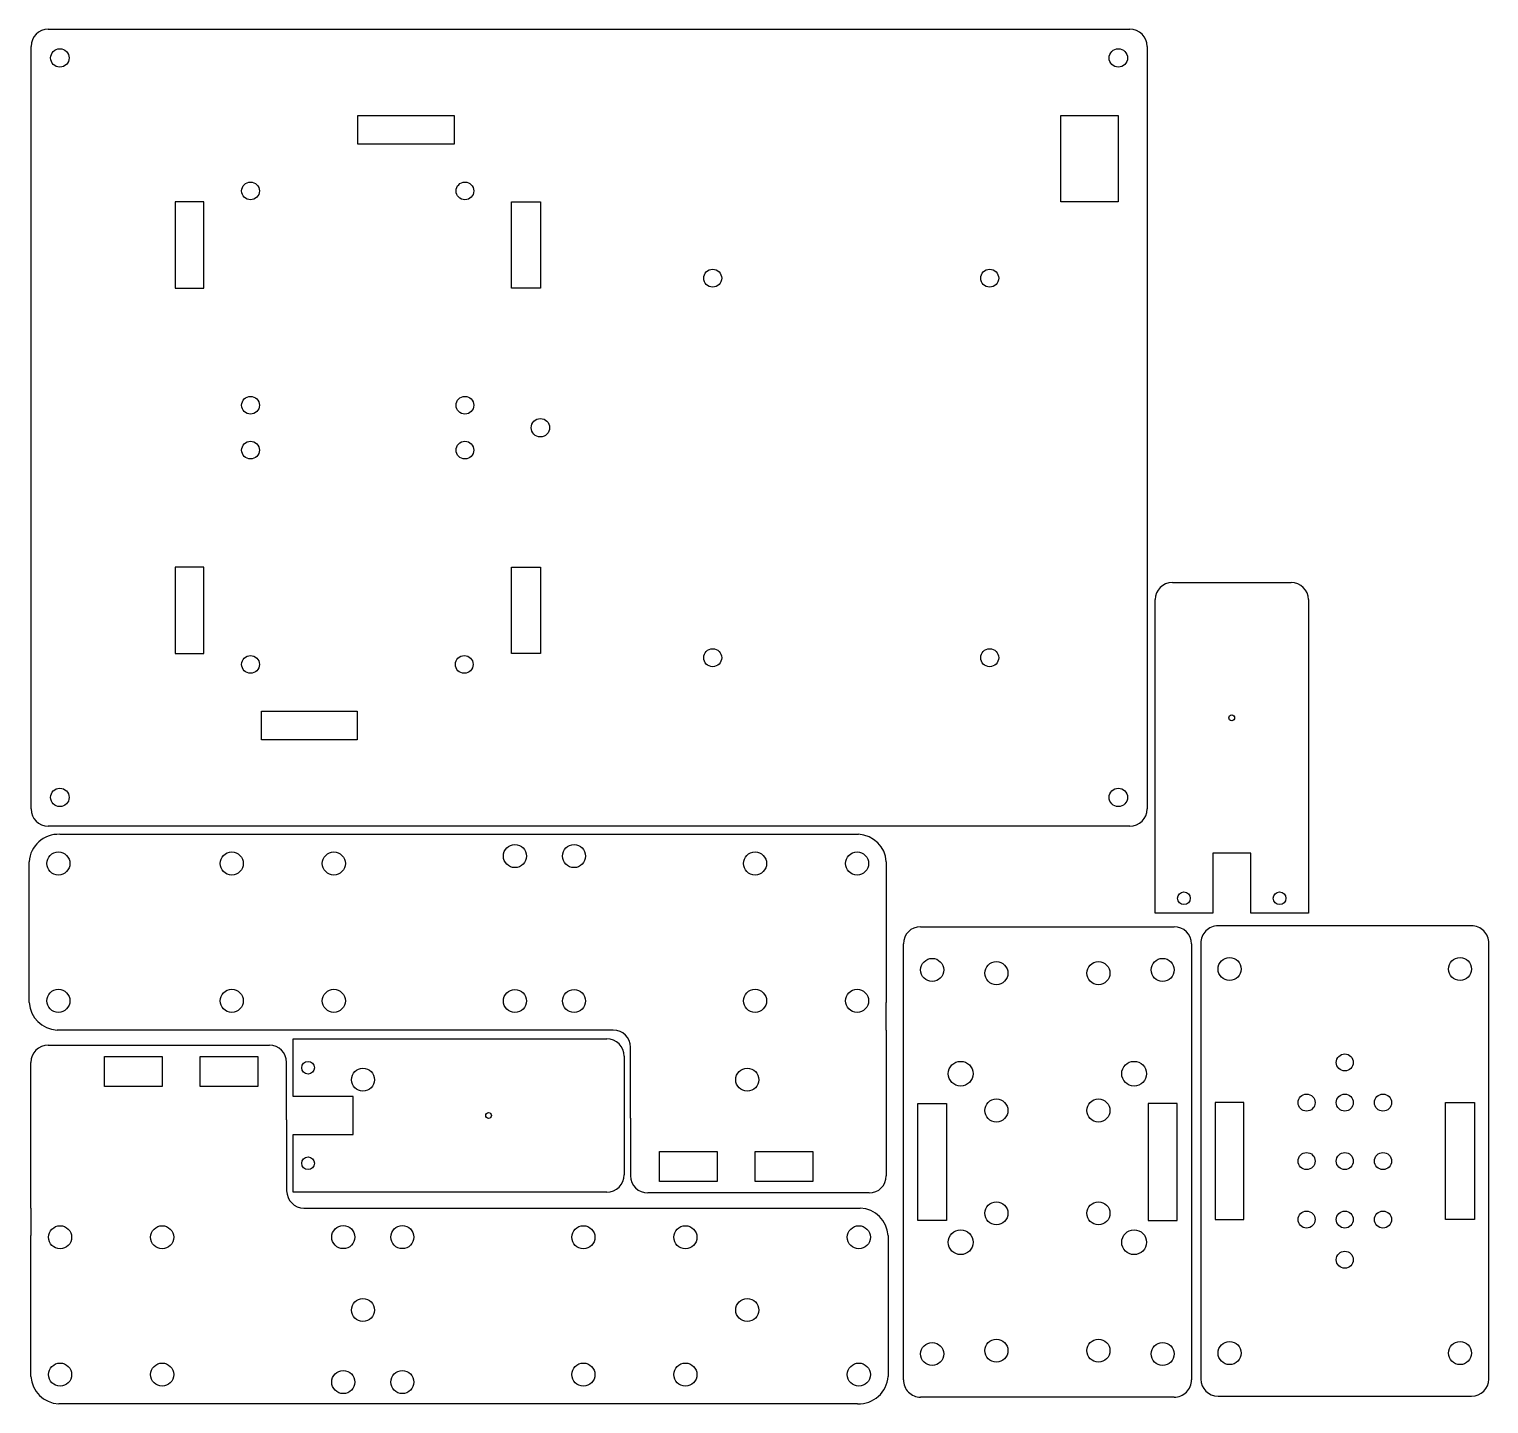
# Model space of a CAD drawing. Header units: inches. Extents: x 0.1 to 25.5, y 0.1 to 24.
import ezdxf

# ---------------------------------------------------------------- set-up
doc = ezdxf.new("R2010")
doc.units = ezdxf.units.IN
doc.header["$MEASUREMENT"] = 0
doc.layers.add('final', color=7, linetype='Continuous')

msp = doc.modelspace()

# ---------------------------------------------------------------- linework, layer by layer
at = {"layer": 'final'}
for p, q in [((15.026, 6.626), (15.026, 7.102)), ((0.178, 5.064), (0.178, 6.063)), ((4.617, 5.064), (4.617, 6.063)), ((10.587, 5.096), (10.587, 4.096)), ((15.026, 5.096), (15.026, 4.096)), ((0.178, 3.534), (0.178, 3.057))]:
    msp.add_line(p, q, dxfattribs=at)
for points in [[(0.48, 24.008), (19.253, 24.008)], [(0.18, 10.465), (0.18, 23.708)], [(19.553, 23.708), (19.553, 10.465)], [(19.991, 14.4), (22.052, 14.4)], [(19.691, 9.697), (19.691, 14.1)], [(22.352, 14.1), (22.352, 9.697)], [(19.253, 10.165), (0.48, 10.165)], [(0.677, 10.025), (14.543, 10.025)], [(20.691, 9.697), (20.691, 8.657), (19.691, 8.657), (19.691, 9.697)], [(21.352, 9.697), (20.691, 9.697)], [(22.352, 9.697), (22.352, 8.657), (21.352, 8.657), (21.352, 9.697)], [(0.148, 7.102), (0.148, 9.548)], [(15.026, 9.548), (15.026, 7.102)], [(15.622, 8.42), (20.022, 8.42)], [(15.622, 8.42), (20.022, 8.42)], [(25.184, 8.435), (20.784, 8.435)], [(15.322, 0.55), (15.322, 8.12)], [(15.322, 0.55), (15.322, 8.12)], [(20.322, 8.12), (20.322, 0.55)], [(20.322, 8.12), (20.322, 0.55)], [(20.484, 8.135), (20.484, 0.565)], [(25.484, 0.565), (25.484, 8.135)], [(10.287, 6.626), (0.631, 6.626)], [(15.026, 6.626), (15.026, 5.096)], [(0.478, 6.363), (4.317, 6.363)], [(5.771, 5.472), (4.731, 5.472), (4.731, 6.472), (5.771, 6.472)], [(5.771, 6.472), (10.174, 6.472)], [(10.474, 6.172), (10.474, 4.111)], [(10.587, 5.096), (10.587, 6.326)], [(5.771, 4.811), (5.771, 5.472)], [(0.178, 3.534), (0.178, 5.064)], [(4.617, 5.064), (4.617, 3.834)], [(5.771, 3.811), (4.731, 3.811), (4.731, 4.811), (5.771, 4.811)], [(10.174, 3.811), (5.771, 3.811)], [(14.726, 3.796), (10.887, 3.796)], [(4.917, 3.534), (14.573, 3.534)], [(0.178, 0.611), (0.178, 3.057)], [(15.056, 3.057), (15.056, 0.611)], [(20.784, 0.265), (25.184, 0.265)], [(14.527, 0.135), (0.661, 0.135)], [(20.022, 0.25), (15.622, 0.25)], [(20.022, 0.25), (15.622, 0.25)]]:
    msp.add_lwpolyline(points, dxfattribs=at)
for points in [[(5.851, 22.508), (7.522, 22.508), (7.522, 22.008), (5.851, 22.008)], [(18.053, 22.508), (19.053, 22.508), (19.053, 21.008), (18.053, 21.008)], [(3.18, 21.008), (2.68, 21.008), (2.68, 19.508), (3.18, 19.508)], [(8.522, 21.008), (9.022, 21.008), (9.022, 19.508), (8.522, 19.508)], [(3.18, 14.665), (2.68, 14.665), (2.68, 13.165), (3.18, 13.165)], [(8.522, 14.665), (9.022, 14.665), (9.022, 13.165), (8.522, 13.165)], [(4.18, 12.165), (5.839, 12.165), (5.839, 11.665), (4.18, 11.665)], [(2.456, 5.643), (1.456, 5.643), (1.456, 6.164), (2.456, 6.164)], [(4.117, 5.643), (3.117, 5.643), (3.117, 6.164), (4.117, 6.164)], [(15.572, 3.32), (15.572, 5.351), (16.072, 5.351), (16.072, 3.32)], [(20.072, 3.32), (20.072, 5.351), (19.572, 5.351), (19.572, 3.32)], [(20.734, 5.365), (20.734, 3.334), (21.234, 3.334), (21.234, 5.365)], [(25.234, 5.365), (25.234, 3.334), (24.734, 3.334), (24.734, 5.365)], [(11.087, 4.517), (12.087, 4.517), (12.087, 3.996), (11.087, 3.996)], [(12.748, 4.517), (13.748, 4.517), (13.748, 3.996), (12.748, 3.996)]]:
    msp.add_lwpolyline(points, close=True, dxfattribs=at)
for centre, radius in [((0.68, 23.508), 0.16), ((19.053, 23.508), 0.16), ((3.99, 21.198), 0.154), ((7.712, 21.198), 0.154), ((12.012, 19.683), 0.156), ((16.82, 19.683), 0.156), ((3.99, 17.476), 0.154), ((7.712, 17.476), 0.154), ((9.022, 17.086), 0.16), ((3.99, 16.697), 0.154), ((7.712, 16.697), 0.154), ((12.012, 13.092), 0.156), ((16.82, 13.092), 0.156), ((3.99, 12.975), 0.154), ((7.7, 12.975), 0.154), ((21.021, 12.048), 0.05), ((0.68, 10.665), 0.16), ((19.053, 10.665), 0.16), ((0.655, 9.518), 0.2), ((0.655, 9.518), 0.2), ((3.665, 9.518), 0.2), ((5.436, 9.518), 0.2), ((8.579, 9.647), 0.2), ((9.605, 9.647), 0.2), ((12.748, 9.518), 0.2), ((14.519, 9.518), 0.2), ((20.191, 8.915), 0.11), ((21.852, 8.915), 0.11), ((15.822, 7.67), 0.2), ((15.822, 7.67), 0.2), ((19.822, 7.67), 0.2), ((19.822, 7.67), 0.2), ((20.984, 7.685), 0.2), ((24.984, 7.685), 0.2), ((16.937, 7.613), 0.2), ((18.708, 7.613), 0.2), ((0.655, 7.133), 0.2), ((3.665, 7.133), 0.2), ((5.436, 7.133), 0.2), ((8.579, 7.13), 0.2), ((9.605, 7.13), 0.2), ((12.748, 7.133), 0.2), ((14.519, 7.133), 0.2), ((4.989, 5.972), 0.11), ((16.317, 5.867), 0.215), ((19.327, 5.867), 0.215), ((22.984, 6.063), 0.148), ((5.942, 5.763), 0.2), ((12.612, 5.763), 0.2), ((16.937, 5.228), 0.2), ((18.708, 5.228), 0.2), ((22.321, 5.365), 0.148), ((22.984, 5.365), 0.148), ((23.647, 5.365), 0.148), ((8.122, 5.141), 0.05), ((4.989, 4.311), 0.11), ((22.321, 4.35), 0.148), ((22.984, 4.35), 0.148), ((23.647, 4.35), 0.148), ((16.937, 3.443), 0.2), ((18.708, 3.443), 0.2), ((22.321, 3.334), 0.148), ((22.984, 3.334), 0.148), ((23.647, 3.334), 0.148), ((0.685, 3.027), 0.2), ((2.456, 3.027), 0.2), ((5.599, 3.029), 0.2), ((6.625, 3.029), 0.2), ((9.768, 3.027), 0.2), ((11.539, 3.027), 0.2), ((14.549, 3.027), 0.2), ((16.317, 2.94), 0.215), ((19.327, 2.94), 0.215), ((22.984, 2.637), 0.148), ((5.942, 1.763), 0.2), ((12.612, 1.763), 0.2), ((15.822, 1), 0.2), ((15.822, 1), 0.2), ((16.937, 1.058), 0.2), ((18.708, 1.058), 0.2), ((19.822, 1), 0.2), ((19.822, 1), 0.2), ((20.984, 1.015), 0.2), ((24.984, 1.015), 0.2), ((0.685, 0.642), 0.2), ((2.456, 0.642), 0.2), ((9.768, 0.642), 0.2), ((11.539, 0.642), 0.2), ((14.549, 0.642), 0.2), ((14.549, 0.642), 0.2), ((5.599, 0.512), 0.2), ((6.625, 0.512), 0.2)]:
    msp.add_circle(centre, radius, dxfattribs=at)
for centre, radius, start, end in [((0.48, 23.708), 0.3, 90, 180), ((19.253, 23.708), 0.3, 0, 90), ((19.991, 14.1), 0.3, 90, 180), ((22.052, 14.1), 0.3, 0, 90), ((0.48, 10.465), 0.3, 180, 270), ((19.253, 10.465), 0.3, 270, 360), ((0.654, 9.518), 0.507, 87.3788, 176.5724), ((14.52, 9.518), 0.507, 3.4276, 87.3788), ((15.622, 8.12), 0.3, 90, 180), ((15.622, 8.12), 0.3, 90, 180), ((20.022, 8.12), 0.3, 0, 90), ((20.022, 8.12), 0.3, 0, 90), ((20.784, 8.135), 0.3, 89.9853, 180), ((25.184, 8.135), 0.3, 0, 90.0147), ((0.654, 7.132), 0.507, 183.4276, 267.3788), ((10.287, 6.326), 0.3, 0, 90), ((0.478, 6.063), 0.3, 90, 180), ((4.317, 6.063), 0.3, 0, 90), ((10.174, 6.172), 0.3, 360, 90), ((10.174, 4.111), 0.3, 270, 360), ((10.887, 4.096), 0.3, 180, 270), ((14.726, 4.096), 0.3, 270, 360), ((4.917, 3.834), 0.3, 180, 270), ((14.55, 3.027), 0.507, 3.4276, 87.3788), ((0.684, 0.641), 0.507, 183.4276, 267.3788), ((14.55, 0.641), 0.507, 267.3788, 356.5724), ((15.622, 0.55), 0.3, 180, 270.0147), ((15.622, 0.55), 0.3, 180, 270.0147), ((20.022, 0.55), 0.3, 269.9853, 0), ((20.022, 0.55), 0.3, 269.9853, 0), ((20.784, 0.565), 0.3, 180, 270), ((25.184, 0.565), 0.3, 270, 0)]:
    msp.add_arc(centre, radius, start, end, dxfattribs=at)

doc.saveas('drawing.dxf')
